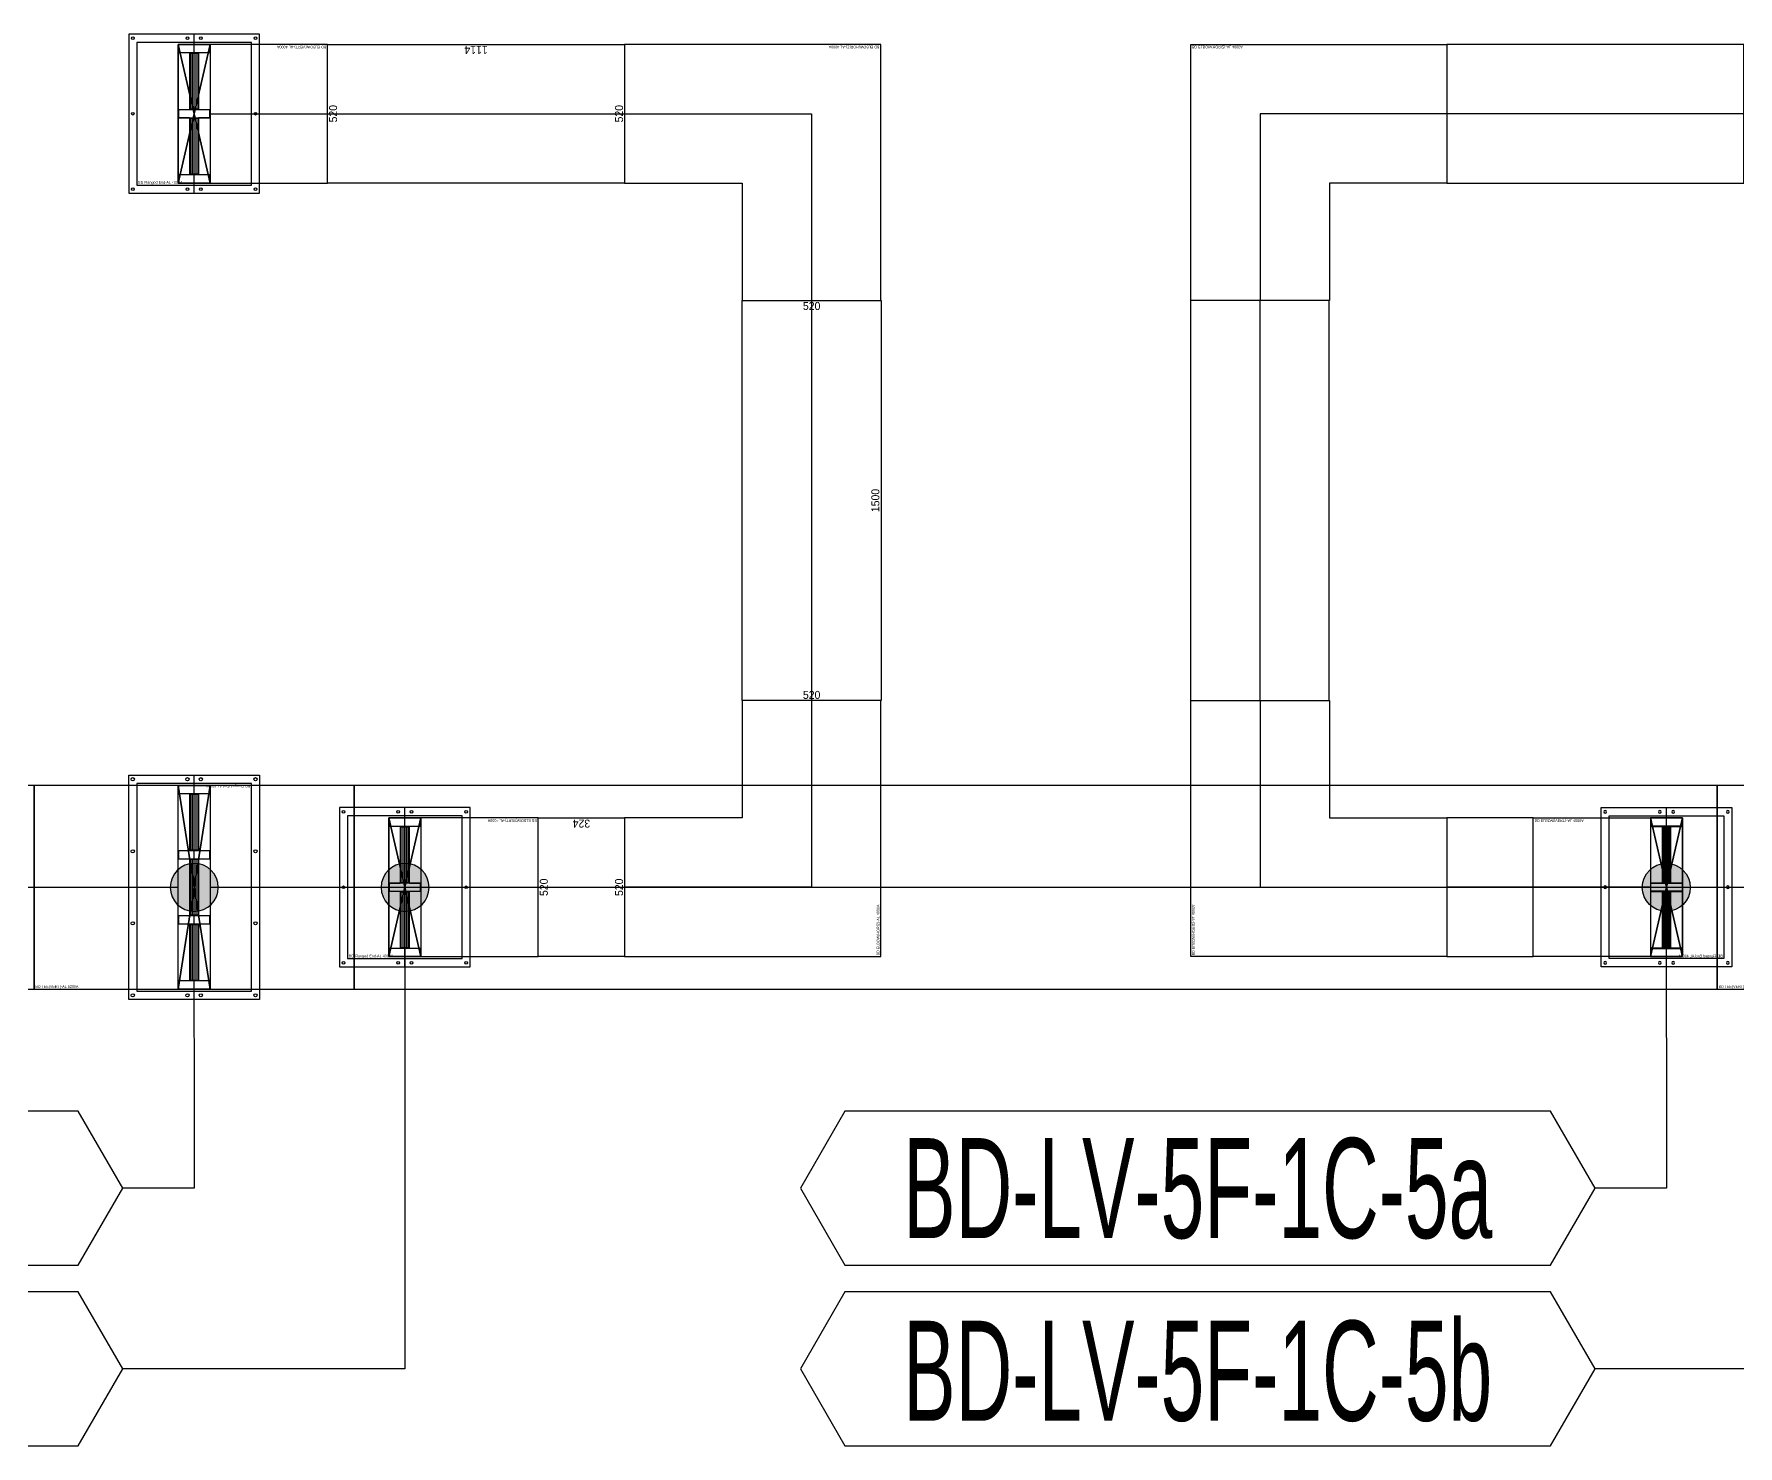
# Model space of a CAD drawing. Header units: millimetres. Extents: x 28486 to 374549, y -351975 to 868946.
# Drawn here: x 141199 to 147586, y 487361 to 492654 of the extents above; entities that cross this region are included whole.
import ezdxf
from ezdxf.enums import TextEntityAlignment as Align

# ---------------------------------------------------------------- set-up
doc = ezdxf.new("R2010")
doc.units = ezdxf.units.MM
doc.header["$LTSCALE"] = 150
doc.layers.get('Defpoints').update_dxf_attribs({"color": 150})
for name, color, linetype in [('-----27 Bus Duct_LV_380-220V', 200, 'Continuous'), ('-----27 Bus Duct_LV_380-220V_LOAD BANK', 7, 'Continuous'), ('-----29 주기', 1, 'Continuous'), ('-----30 Text', 2, 'Continuous'), ('-----99 Cable Schedule', 2, 'Continuous')]:
    doc.layers.add(name, color=color, linetype=linetype)
doc.styles.add('ELEC', font='')
doc.styles.get("Standard").update_dxf_attribs({"font": ''})
doc.styles.get('ELEC').set_extended_font_data('Dotum')
doc.styles.get('Standard').set_extended_font_data('Dotum')
doc.dimstyles.new('전기통신참고용-치수', dxfattribs={"dimscale": 15, "dimtxt": 2, "dimasz": 0, "dimexe": 0, "dimexo": 0, "dimgap": 0.4, "dimtad": 4, "dimdec": 0, "dimzin": 0, "dimdsep": 46, "dimtxsty": 'Standard', "dimblk": 'NONE', "dimcen": 0, "dimse1": 1, "dimse2": 1, "dimsd1": 1, "dimsd2": 1, "dimclrd": 8, "dimclre": 8, "dimclrt": 8, "dimadec": 0, "dimazin": 0, "dimtfac": 1, "dimtdec": 0, "dimtix": 1, "dimtmove": 2, "dimatfit": 0, "dimldrblk": 'NONE', "dimfxl": 2, "dimtolj": 1, "dimtzin": 0, "dimarcsym": 0})

# ---------------------------------------------------------------- blocks, each defined once
blk = doc.blocks.new('*D804')
at = {"layer": 'Defpoints', "color": 0, "transparency": 16777216}
for p in [(0, 8332.8), (764, 8332.8), (764, 8332.8)]:
    blk.add_point(p, dxfattribs=at)
at = {"color": 0, "transparency": 16777216, "insert": (382, 8311.8), "char_height": 30, "attachment_point": 5}
blk.add_mtext('\\A1;{\\C0;764}', dxfattribs=at)
blk = doc.blocks.new('_None')
blk = doc.blocks.new('*D805')
at = {"layer": 'Defpoints', "color": 0, "transparency": 16777216}
for p in [(764, 8332.8), (764, 8332.8), (764, 6142.8)]:
    blk.add_point(p, dxfattribs=at)
at = {"color": 0, "transparency": 16777216, "insert": (743, 7237.8), "char_height": 30, "attachment_point": 5, "rotation": 90}
blk.add_mtext('\\A1;{\\C0;2190}', dxfattribs=at)
blk = doc.blocks.new('*D806')
at = {"layer": 'Defpoints', "color": 0, "transparency": 16777216}
for p in [(0, 6142.8), (764, 6142.8), (764, 6142.8)]:
    blk.add_point(p, dxfattribs=at)
at = {"color": 0, "transparency": 16777216, "insert": (382, 6163.9), "char_height": 30, "attachment_point": 5}
blk.add_mtext('\\A1;{\\C0;764}', dxfattribs=at)
blk = doc.blocks.new('*U5')
at = {"color": 0}
blk.add_line((0, 420.5), (0, -420.5), dxfattribs=at)
at = {"color": 1}
for p, q in [((60, 382), (-60, -382)), ((-60, 382), (60, -382))]:
    blk.add_line(p, q, dxfattribs=at)
at = {"color": 0}
for points in [[(245, -420.5), (-245, -420.5), (-245, 420.5), (245, 420.5)], [(-215, -389.5), (215, -389.5), (215, 389.5), (-215, 389.5)]]:
    blk.add_lwpolyline(points, close=True, dxfattribs=at)
at = {"color": 1}
blk.add_lwpolyline([(60, -382), (-60, -382), (-60, 382), (60, 382)], close=True, dxfattribs=at)
for points in [[(-60, 136, -0.4142136), (-58, 138), (-17.2, 138, 0.4142136), (-16.2, 139), (-16.2, 349, 0.4142136), (-17.2, 350), (-58, 350, -0.4142136), (-60, 352), (-60, 382, -0.4142136), (-59, 381), (-59, 352, 0.4142136), (-58, 351), (58, 351, 0.4142136), (59, 352), (59, 381, -0.4142136), (60, 382), (60, 352, -0.4142136), (58, 350), (17.2, 350, 0.4142136), (16.2, 349), (16.2, 139, 0.4142136), (17.2, 138), (58, 138, -0.4142136), (60, 136), (60, 124, -0.4142136), (59, 125), (59, 136, 0.4142136), (58, 137), (-58, 137, 0.4142136), (-59, 136), (-59, 125, -0.4142136), (-60, 124), (-60, 124), (-60, 124), (-60, 124)], [(-15.2, 139), (-15.2, 349, -0.4142136), (-14.2, 350), (14.2, 350, -0.4142136), (15.2, 349), (15.2, 139, -0.4142136), (14.2, 138), (-14.2, 138, -0.4142136)], [(-14.2, 140), (-14.2, 348, -0.4142136), (-13.2, 349), (-8.85, 349, -0.4142136), (-7.85, 348), (-7.85, 140, -0.4142136), (-8.85, 139), (-13.2, 139, -0.4142136)], [(-6.85, 140), (-6.85, 348, -0.4142136), (-5.85, 349), (-1.5, 349, -0.4142136), (-0.5, 348), (-0.5, 140, -0.4142136), (-1.5, 139), (-5.85, 139, -0.4142136)], [(0.5, 140), (0.5, 348, -0.4142136), (1.5, 349), (5.85, 349, -0.4142136), (6.85, 348), (6.85, 140, -0.4142136), (5.85, 139), (1.5, 139, -0.4142136)], [(7.85, 140), (7.85, 348, -0.4142136), (8.85, 349), (13.2, 349, -0.4142136), (14.2, 348), (14.2, 140, -0.4142136), (13.2, 139), (8.85, 139, -0.4142136)], [(-60, -108, -0.4142136), (-58, -106), (-17.2, -106, 0.4142136), (-16.2, -105), (-16.2, 105, 0.4142136), (-17.2, 106), (-58, 106, -0.4142136), (-60, 108), (-60, 122, -0.4142136), (-59, 121), (-59, 108, 0.4142136), (-58, 107), (58, 107, 0.4142136), (59, 108), (59, 121, -0.4142136), (60, 122), (60, 108, -0.4142136), (58, 106), (17.2, 106, 0.4142136), (16.2, 105), (16.2, -105, 0.4142136), (17.2, -106), (58, -106, -0.4142136), (60, -108), (60, -121, -0.4142136), (59, -120), (59, -108, 0.4142136), (58, -107), (-58, -107, 0.4142136), (-59, -108), (-59, -120, -0.4142136), (-60, -121), (-60, -121), (-60, -121), (-60, -121)], [(-15.2, -105), (-15.2, 105, -0.4142136), (-14.2, 106), (14.2, 106, -0.4142136), (15.2, 105), (15.2, -105, -0.4142136), (14.2, -106), (-14.2, -106, -0.4142136)], [(-14.2, -104), (-14.2, 104, -0.4142136), (-13.2, 105), (-8.85, 105, -0.4142136), (-7.85, 104), (-7.85, -104, -0.4142136), (-8.85, -105), (-13.2, -105, -0.4142136)], [(-6.85, -104), (-6.85, 104, -0.4142136), (-5.85, 105), (-1.5, 105, -0.4142136), (-0.5, 104), (-0.5, -104, -0.4142136), (-1.5, -105), (-5.85, -105, -0.4142136)], [(0.5, -104), (0.5, 104, -0.4142136), (1.5, 105), (5.85, 105, -0.4142136), (6.85, 104), (6.85, -104, -0.4142136), (5.85, -105), (1.5, -105, -0.4142136)], [(7.85, -104), (7.85, 104, -0.4142136), (8.85, 105), (13.2, 105, -0.4142136), (14.2, 104), (14.2, -104, -0.4142136), (13.2, -105), (8.85, -105, -0.4142136)], [(-60, -352, -0.4142136), (-58, -350), (-17.2, -350, 0.4142136), (-16.2, -349), (-16.2, -139, 0.4142136), (-17.2, -138), (-58, -138, -0.4142136), (-60, -136), (-60, -123, -0.4142136), (-59, -124), (-59, -136, 0.4142136), (-58, -137), (58, -137, 0.4142136), (59, -136), (59, -124, -0.4142136), (60, -123), (60, -136, -0.4142136), (58, -138), (17.2, -138, 0.4142136), (16.2, -139), (16.2, -349, 0.4142136), (17.2, -350), (58, -350, -0.4142136), (60, -352), (60, -382, -0.4142136), (59, -381), (59, -352, 0.4142136), (58, -351), (-58, -351, 0.4142136), (-59, -352), (-59, -381, -0.4142136), (-60, -382), (-60, -382), (-60, -382), (-60, -382)], [(-15.2, -349), (-15.2, -139, -0.4142136), (-14.2, -138), (14.2, -138, -0.4142136), (15.2, -139), (15.2, -349, -0.4142136), (14.2, -350), (-14.2, -350, -0.4142136)], [(-14.2, -348), (-14.2, -140, -0.4142136), (-13.2, -139), (-8.85, -139, -0.4142136), (-7.85, -140), (-7.85, -348, -0.4142136), (-8.85, -349), (-13.2, -349, -0.4142136)], [(-6.85, -348), (-6.85, -140, -0.4142136), (-5.85, -139), (-1.5, -139, -0.4142136), (-0.5, -140), (-0.5, -348, -0.4142136), (-1.5, -349), (-5.85, -349, -0.4142136)], [(0.5, -348), (0.5, -140, -0.4142136), (1.5, -139), (5.85, -139, -0.4142136), (6.85, -140), (6.85, -348, -0.4142136), (5.85, -349), (1.5, -349, -0.4142136)], [(7.85, -348), (7.85, -140, -0.4142136), (8.85, -139), (13.2, -139, -0.4142136), (14.2, -140), (14.2, -348, -0.4142136), (13.2, -349), (8.85, -349, -0.4142136)]]:
    blk.add_lwpolyline(points, format="xyb", close=True, dxfattribs=at)
at = {"color": 0}
for centre in [(-230, 405), (-25, 405), (25, 405), (230, 405), (-230, 135), (230, 135), (-230, -135), (230, -135), (-230, -405), (-25, -405), (25, -405), (230, -405)]:
    blk.add_circle(centre, 6, dxfattribs=at)
at = {"color": 0, "style": 'ELEC'}
blk.add_text('BD Flanged End-AL 6300A', height=10, dxfattribs=at).set_placement((-210, -379.5), align=Align.MIDDLE_LEFT)
blk = doc.blocks.new('*U114')
at = {"color": 1}
for p, q in [((390, 382), (270, -382)), ((270, 382), (390, -382)), ((-270, 0), (270, 0)), ((390, 0), (930, 0))]:
    blk.add_line(p, q, dxfattribs=at)
at = {"color": 0}
for points in [[(-270, -382), (270, -382), (270, 382), (-270, 382)], [(390, -382), (930, -382), (930, 382), (390, 382)]]:
    blk.add_lwpolyline(points, close=True, dxfattribs=at)
for points in [[(390, 382), (270, 382)], [(270, -382), (390, -382)]]:
    blk.add_lwpolyline(points, dxfattribs=at)
at = {"color": 1}
for points in [[(270, 136, -0.4142136), (272, 138), (312.8, 138, 0.4142136), (313.8, 139), (313.8, 349, 0.4142136), (312.8, 350), (272, 350, -0.4142136), (270, 352), (270, 382, -0.4142136), (271, 381), (271, 352, 0.4142136), (272, 351), (388, 351, 0.4142136), (389, 352), (389, 381, -0.4142136), (390, 382), (390, 352, -0.4142136), (388, 350), (347.2, 350, 0.4142136), (346.2, 349), (346.2, 139, 0.4142136), (347.2, 138), (388, 138, -0.4142136), (390, 136), (390, 124, -0.4142136), (389, 125), (389, 136, 0.4142136), (388, 137), (272, 137, 0.4142136), (271, 136), (271, 125, -0.4142136), (270, 124), (270, 124), (270, 124), (270, 124)], [(314.8, 139), (314.8, 349, -0.4142136), (315.8, 350), (344.2, 350, -0.4142136), (345.2, 349), (345.2, 139, -0.4142136), (344.2, 138), (315.8, 138, -0.4142136)], [(315.8, 140), (315.8, 348, -0.4142136), (316.8, 349), (321.15, 349, -0.4142136), (322.15, 348), (322.15, 140, -0.4142136), (321.15, 139), (316.8, 139, -0.4142136)], [(323.15, 140), (323.15, 348, -0.4142136), (324.15, 349), (328.5, 349, -0.4142136), (329.5, 348), (329.5, 140, -0.4142136), (328.5, 139), (324.15, 139, -0.4142136)], [(330.5, 140), (330.5, 348, -0.4142136), (331.5, 349), (335.85, 349, -0.4142136), (336.85, 348), (336.85, 140, -0.4142136), (335.85, 139), (331.5, 139, -0.4142136)], [(337.85, 140), (337.85, 348, -0.4142136), (338.85, 349), (343.2, 349, -0.4142136), (344.2, 348), (344.2, 140, -0.4142136), (343.2, 139), (338.85, 139, -0.4142136)], [(270, -108, -0.4142136), (272, -106), (312.8, -106, 0.4142136), (313.8, -105), (313.8, 105, 0.4142136), (312.8, 106), (272, 106, -0.4142136), (270, 108), (270, 122, -0.4142136), (271, 121), (271, 108, 0.4142136), (272, 107), (388, 107, 0.4142136), (389, 108), (389, 121, -0.4142136), (390, 122), (390, 108, -0.4142136), (388, 106), (347.2, 106, 0.4142136), (346.2, 105), (346.2, -105, 0.4142136), (347.2, -106), (388, -106, -0.4142136), (390, -108), (390, -121, -0.4142136), (389, -120), (389, -108, 0.4142136), (388, -107), (272, -107, 0.4142136), (271, -108), (271, -120, -0.4142136), (270, -121), (270, -121), (270, -121), (270, -121)], [(314.8, -105), (314.8, 105, -0.4142136), (315.8, 106), (344.2, 106, -0.4142136), (345.2, 105), (345.2, -105, -0.4142136), (344.2, -106), (315.8, -106, -0.4142136)], [(315.8, -104), (315.8, 104, -0.4142136), (316.8, 105), (321.15, 105, -0.4142136), (322.15, 104), (322.15, -104, -0.4142136), (321.15, -105), (316.8, -105, -0.4142136)], [(323.15, -104), (323.15, 104, -0.4142136), (324.15, 105), (328.5, 105, -0.4142136), (329.5, 104), (329.5, -104, -0.4142136), (328.5, -105), (324.15, -105, -0.4142136)], [(330.5, -104), (330.5, 104, -0.4142136), (331.5, 105), (335.85, 105, -0.4142136), (336.85, 104), (336.85, -104, -0.4142136), (335.85, -105), (331.5, -105, -0.4142136)], [(337.85, -104), (337.85, 104, -0.4142136), (338.85, 105), (343.2, 105, -0.4142136), (344.2, 104), (344.2, -104, -0.4142136), (343.2, -105), (338.85, -105, -0.4142136)], [(270, -352, -0.4142136), (272, -350), (312.8, -350, 0.4142136), (313.8, -349), (313.8, -139, 0.4142136), (312.8, -138), (272, -138, -0.4142136), (270, -136), (270, -123, -0.4142136), (271, -124), (271, -136, 0.4142136), (272, -137), (388, -137, 0.4142136), (389, -136), (389, -124, -0.4142136), (390, -123), (390, -136, -0.4142136), (388, -138), (347.2, -138, 0.4142136), (346.2, -139), (346.2, -349, 0.4142136), (347.2, -350), (388, -350, -0.4142136), (390, -352), (390, -382, -0.4142136), (389, -381), (389, -352, 0.4142136), (388, -351), (272, -351, 0.4142136), (271, -352), (271, -381, -0.4142136), (270, -382), (270, -382), (270, -382), (270, -382)], [(314.8, -349), (314.8, -139, -0.4142136), (315.8, -138), (344.2, -138, -0.4142136), (345.2, -139), (345.2, -349, -0.4142136), (344.2, -350), (315.8, -350, -0.4142136)], [(315.8, -348), (315.8, -140, -0.4142136), (316.8, -139), (321.15, -139, -0.4142136), (322.15, -140), (322.15, -348, -0.4142136), (321.15, -349), (316.8, -349, -0.4142136)], [(323.15, -348), (323.15, -140, -0.4142136), (324.15, -139), (328.5, -139, -0.4142136), (329.5, -140), (329.5, -348, -0.4142136), (328.5, -349), (324.15, -349, -0.4142136)], [(330.5, -348), (330.5, -140, -0.4142136), (331.5, -139), (335.85, -139, -0.4142136), (336.85, -140), (336.85, -348, -0.4142136), (335.85, -349), (331.5, -349, -0.4142136)], [(337.85, -348), (337.85, -140, -0.4142136), (338.85, -139), (343.2, -139, -0.4142136), (344.2, -140), (344.2, -348, -0.4142136), (343.2, -349), (338.85, -349, -0.4142136)]]:
    blk.add_lwpolyline(points, format="xyb", close=True, dxfattribs=at)
at = {"color": 0, "style": 'ELEC'}
blk.add_text('BD TEE(VERT)-AL 6300A', height=10, dxfattribs=at).set_placement((-265, -372), align=Align.MIDDLE_LEFT)
blk = doc.blocks.new('*D808')
at = {"layer": 'Defpoints', "color": 0, "transparency": 16777216}
for p in [(0, 9658.8), (764, 9658.8), (764, 9658.8)]:
    blk.add_point(p, dxfattribs=at)
at = {"color": 0, "transparency": 16777216, "insert": (382, 9637.8), "char_height": 30, "attachment_point": 5}
blk.add_mtext('\\A1;{\\C0;764}', dxfattribs=at)
blk = doc.blocks.new('*D809')
at = {"layer": 'Defpoints', "color": 0, "transparency": 16777216}
for p in [(764, 9658.8), (764, 9658.8), (764, 4548.8)]:
    blk.add_point(p, dxfattribs=at)
at = {"color": 0, "transparency": 16777216, "insert": (743, 7103.8), "char_height": 30, "attachment_point": 5, "rotation": 90}
blk.add_mtext('\\A1;{\\C0;5110}', dxfattribs=at)
blk = doc.blocks.new('*D810')
at = {"layer": 'Defpoints', "color": 0, "transparency": 16777216}
for p in [(0, 4548.8), (764, 4548.8), (764, 4548.8)]:
    blk.add_point(p, dxfattribs=at)
at = {"color": 0, "transparency": 16777216, "insert": (382, 4569.9), "char_height": 30, "attachment_point": 5}
blk.add_mtext('\\A1;{\\C0;764}', dxfattribs=at)
blk = doc.blocks.new('A$C9a0ab699')
h = blk.add_hatch(color=0)
edge = h.paths.add_edge_path()
edge.add_arc((0, 0), 64, 720, 1080, ccw=False)
at = {"color": 0}
blk.add_circle((0, 0), 64, dxfattribs=at)
blk = doc.blocks.new('*U23')
at = {"color": 1}
for p, q in [((60, 260), (-60, -260)), ((-60, 260), (60, -260))]:
    blk.add_line(p, q, dxfattribs=at)
at = {"color": 0}
blk.add_line((0, -298.5), (0, 298.5), dxfattribs=at)
for points in [[(-245, -298.5), (245, -298.5), (245, 298.5), (-245, 298.5)], [(-215, -267.5), (215, -267.5), (215, 267.5), (-215, 267.5)]]:
    blk.add_lwpolyline(points, close=True, dxfattribs=at)
at = {"color": 1}
blk.add_lwpolyline([(60, -260), (-60, -260), (-60, 260), (60, 260)], close=True, dxfattribs=at)
for points in [[(-60, 14, -0.4142136), (-58, 16), (-17.2, 16, 0.4142136), (-16.2, 17), (-16.2, 227, 0.4142136), (-17.2, 228), (-58, 228, -0.4142136), (-60, 230), (-60, 260, -0.4142136), (-59, 259), (-59, 230, 0.4142136), (-58, 229), (58, 229, 0.4142136), (59, 230), (59, 259, -0.4142136), (60, 260), (60, 230, -0.4142136), (58, 228), (17.2, 228, 0.4142136), (16.2, 227), (16.2, 17, 0.4142136), (17.2, 16), (58, 16, -0.4142136), (60, 14), (60, 2, -0.4142136), (59, 3), (59, 14, 0.4142136), (58, 15), (-58, 15, 0.4142136), (-59, 14), (-59, 3, -0.4142136), (-60, 2), (-60, 2), (-60, 2), (-60, 2)], [(-15.2, 17), (-15.2, 227, -0.4142136), (-14.2, 228), (14.2, 228, -0.4142136), (15.2, 227), (15.2, 17, -0.4142136), (14.2, 16), (-14.2, 16, -0.4142136)], [(-14.2, 18), (-14.2, 226, -0.4142136), (-13.2, 227), (-8.85, 227, -0.4142136), (-7.85, 226), (-7.85, 18, -0.4142136), (-8.85, 17), (-13.2, 17, -0.4142136)], [(-6.85, 18), (-6.85, 226, -0.4142136), (-5.85, 227), (-1.5, 227, -0.4142136), (-0.5, 226), (-0.5, 18, -0.4142136), (-1.5, 17), (-5.85, 17, -0.4142136)], [(0.5, 18), (0.5, 226, -0.4142136), (1.5, 227), (5.85, 227, -0.4142136), (6.85, 226), (6.85, 18, -0.4142136), (5.85, 17), (1.5, 17, -0.4142136)], [(7.85, 18), (7.85, 226, -0.4142136), (8.85, 227), (13.2, 227, -0.4142136), (14.2, 226), (14.2, 18, -0.4142136), (13.2, 17), (8.85, 17, -0.4142136)], [(-60, -230, -0.4142136), (-58, -228), (-17.2, -228, 0.4142136), (-16.2, -227), (-16.2, -17, 0.4142136), (-17.2, -16), (-58, -16, -0.4142136), (-60, -14), (-60, 0, -0.4142136), (-59, -1), (-59, -14, 0.4142136), (-58, -15), (58, -15, 0.4142136), (59, -14), (59, -1, -0.4142136), (60, 0), (60, -14, -0.4142136), (58, -16), (17.2, -16, 0.4142136), (16.2, -17), (16.2, -227, 0.4142136), (17.2, -228), (58, -228, -0.4142136), (60, -230), (60, -260, -0.4142136), (59, -259), (59, -230, 0.4142136), (58, -229), (-58, -229, 0.4142136), (-59, -230), (-59, -259, -0.4142136), (-60, -260), (-60, -260), (-60, -260), (-60, -260)], [(-15.2, -227), (-15.2, -17, -0.4142136), (-14.2, -16), (14.2, -16, -0.4142136), (15.2, -17), (15.2, -227, -0.4142136), (14.2, -228), (-14.2, -228, -0.4142136)], [(-14.2, -226), (-14.2, -18, -0.4142136), (-13.2, -17), (-8.85, -17, -0.4142136), (-7.85, -18), (-7.85, -226, -0.4142136), (-8.85, -227), (-13.2, -227, -0.4142136)], [(-6.85, -226), (-6.85, -18, -0.4142136), (-5.85, -17), (-1.5, -17, -0.4142136), (-0.5, -18), (-0.5, -226, -0.4142136), (-1.5, -227), (-5.85, -227, -0.4142136)], [(0.5, -226), (0.5, -18, -0.4142136), (1.5, -17), (5.85, -17, -0.4142136), (6.85, -18), (6.85, -226, -0.4142136), (5.85, -227), (1.5, -227, -0.4142136)], [(7.85, -226), (7.85, -18, -0.4142136), (8.85, -17), (13.2, -17, -0.4142136), (14.2, -18), (14.2, -226, -0.4142136), (13.2, -227), (8.85, -227, -0.4142136)]]:
    blk.add_lwpolyline(points, format="xyb", close=True, dxfattribs=at)
at = {"color": 0}
for centre in [(-230, 283), (-25, 283), (25, 283), (230, 283), (-230, 0), (230, 0), (-230, -283), (-25, -283), (25, -283), (230, -283)]:
    blk.add_circle(centre, 5, dxfattribs=at)
at = {"color": 0, "style": 'ELEC'}
blk.add_text('BD Flanged End-AL 4000A', height=10, dxfattribs=at).set_placement((-210, -257.5), align=Align.MIDDLE_LEFT)
blk = doc.blocks.new('*U22')
at = {"color": 1}
for p, q in [((340, 260), (220, -260)), ((220, 260), (340, -260))]:
    blk.add_line(p, q, dxfattribs=at)
at = {"color": 0}
blk.add_lwpolyline([(-220, -260), (220, -260), (220, 260), (-220, 260)], close=True, dxfattribs=at)
blk.add_lwpolyline([(220, -260), (340, -260), (340, 260), (220, 260)], dxfattribs=at)
at = {"color": 1}
for points in [[(220, 14, -0.4142136), (222, 16), (262.8, 16, 0.4142136), (263.8, 17), (263.8, 227, 0.4142136), (262.8, 228), (222, 228, -0.4142136), (220, 230), (220, 260, -0.4142136), (221, 259), (221, 230, 0.4142136), (222, 229), (338, 229, 0.4142136), (339, 230), (339, 259, -0.4142136), (340, 260), (340, 230, -0.4142136), (338, 228), (297.2, 228, 0.4142136), (296.2, 227), (296.2, 17, 0.4142136), (297.2, 16), (338, 16, -0.4142136), (340, 14), (340, 2, -0.4142136), (339, 3), (339, 14, 0.4142136), (338, 15), (222, 15, 0.4142136), (221, 14), (221, 3, -0.4142136), (220, 2), (220, 2), (220, 2), (220, 2)], [(264.8, 17), (264.8, 227, -0.4142136), (265.8, 228), (294.2, 228, -0.4142136), (295.2, 227), (295.2, 17, -0.4142136), (294.2, 16), (265.8, 16, -0.4142136)], [(265.8, 18), (265.8, 226, -0.4142136), (266.8, 227), (271.15, 227, -0.4142136), (272.15, 226), (272.15, 18, -0.4142136), (271.15, 17), (266.8, 17, -0.4142136)], [(273.15, 18), (273.15, 226, -0.4142136), (274.15, 227), (278.5, 227, -0.4142136), (279.5, 226), (279.5, 18, -0.4142136), (278.5, 17), (274.15, 17, -0.4142136)], [(280.5, 18), (280.5, 226, -0.4142136), (281.5, 227), (285.85, 227, -0.4142136), (286.85, 226), (286.85, 18, -0.4142136), (285.85, 17), (281.5, 17, -0.4142136)], [(287.85, 18), (287.85, 226, -0.4142136), (288.85, 227), (293.2, 227, -0.4142136), (294.2, 226), (294.2, 18, -0.4142136), (293.2, 17), (288.85, 17, -0.4142136)], [(220, -230, -0.4142136), (222, -228), (262.8, -228, 0.4142136), (263.8, -227), (263.8, -17, 0.4142136), (262.8, -16), (222, -16, -0.4142136), (220, -14), (220, 0, -0.4142136), (221, -1), (221, -14, 0.4142136), (222, -15), (338, -15, 0.4142136), (339, -14), (339, -1, -0.4142136), (340, 0), (340, -14, -0.4142136), (338, -16), (297.2, -16, 0.4142136), (296.2, -17), (296.2, -227, 0.4142136), (297.2, -228), (338, -228, -0.4142136), (340, -230), (340, -260, -0.4142136), (339, -259), (339, -230, 0.4142136), (338, -229), (222, -229, 0.4142136), (221, -230), (221, -259, -0.4142136), (220, -260), (220, -260), (220, -260), (220, -260)], [(264.8, -227), (264.8, -17, -0.4142136), (265.8, -16), (294.2, -16, -0.4142136), (295.2, -17), (295.2, -227, -0.4142136), (294.2, -228), (265.8, -228, -0.4142136)], [(265.8, -226), (265.8, -18, -0.4142136), (266.8, -17), (271.15, -17, -0.4142136), (272.15, -18), (272.15, -226, -0.4142136), (271.15, -227), (266.8, -227, -0.4142136)], [(273.15, -226), (273.15, -18, -0.4142136), (274.15, -17), (278.5, -17, -0.4142136), (279.5, -18), (279.5, -226, -0.4142136), (278.5, -227), (274.15, -227, -0.4142136)], [(280.5, -226), (280.5, -18, -0.4142136), (281.5, -17), (285.85, -17, -0.4142136), (286.85, -18), (286.85, -226, -0.4142136), (285.85, -227), (281.5, -227, -0.4142136)], [(287.85, -226), (287.85, -18, -0.4142136), (288.85, -17), (293.2, -17, -0.4142136), (294.2, -18), (294.2, -226, -0.4142136), (293.2, -227), (288.85, -227, -0.4142136)]]:
    blk.add_lwpolyline(points, format="xyb", close=True, dxfattribs=at)
blk.add_lwpolyline([(220, 0), (-220, 0)], dxfattribs=at)
at = {"color": 0, "style": 'ELEC'}
blk.add_text('BD ELBOW(VERT)-AL 4000A', height=10, dxfattribs=at).set_placement((-215, -250), align=Align.MIDDLE_LEFT)
blk = doc.blocks.new('*D868')
at = {"layer": 'Defpoints', "color": 0, "transparency": 16777216}
for p in [(0, 4800), (520, 4800), (520, 4800)]:
    blk.add_point(p, dxfattribs=at)
at = {"color": 0, "transparency": 16777216, "insert": (260, 4779), "char_height": 30, "attachment_point": 5}
blk.add_mtext('\\A1;{\\C0;520}', dxfattribs=at)
blk = doc.blocks.new('*D869')
at = {"layer": 'Defpoints', "color": 0, "transparency": 16777216}
for p in [(520, 4800), (520, 4800), (520, 4476)]:
    blk.add_point(p, dxfattribs=at)
at = {"color": 0, "transparency": 16777216, "insert": (499, 4638), "char_height": 30, "attachment_point": 5, "rotation": 90}
blk.add_mtext('\\A1;{\\C0;324}', dxfattribs=at)
blk = doc.blocks.new('*D870')
at = {"layer": 'Defpoints', "color": 0, "transparency": 16777216}
for p in [(0, 4476), (520, 4476), (520, 4476)]:
    blk.add_point(p, dxfattribs=at)
at = {"color": 0, "transparency": 16777216, "insert": (260, 4497), "char_height": 30, "attachment_point": 5}
blk.add_mtext('\\A1;{\\C0;520}', dxfattribs=at)
blk = doc.blocks.new('*D864')
at = {"layer": 'Defpoints', "color": 0, "transparency": 16777216}
for p in [(0, 4800), (520, 4800), (520, 4800)]:
    blk.add_point(p, dxfattribs=at)
at = {"color": 0, "transparency": 16777216, "insert": (260, 4779), "char_height": 30, "attachment_point": 5}
blk.add_mtext('\\A1;{\\C0;520}', dxfattribs=at)
blk = doc.blocks.new('*D865')
at = {"layer": 'Defpoints', "color": 0, "transparency": 16777216}
for p in [(520, 4800), (520, 4800), (520, 3686)]:
    blk.add_point(p, dxfattribs=at)
at = {"color": 0, "transparency": 16777216, "insert": (499, 4243), "char_height": 30, "attachment_point": 5, "rotation": 90}
blk.add_mtext('\\A1;{\\C0;1114}', dxfattribs=at)
blk = doc.blocks.new('*D866')
at = {"layer": 'Defpoints', "color": 0, "transparency": 16777216}
for p in [(0, 3686), (520, 3686), (520, 3686)]:
    blk.add_point(p, dxfattribs=at)
at = {"color": 0, "transparency": 16777216, "insert": (260, 3707), "char_height": 30, "attachment_point": 5}
blk.add_mtext('\\A1;{\\C0;520}', dxfattribs=at)
blk = doc.blocks.new('*U24')
at = {"color": 0}
blk.add_lwpolyline([(-260, -260), (700, -260), (700, 260), (260, 260), (260, 700), (-260, 700)], close=True, dxfattribs=at)
at = {"color": 1}
blk.add_lwpolyline([(700, 0), (0, 0), (0, 700)], dxfattribs=at)
at = {"color": 0, "style": 'ELEC'}
blk.add_text('BD ELBOW(HORIZ)-AL 4000A', height=10, dxfattribs=at).set_placement((-255, -250), align=Align.MIDDLE_LEFT)
blk = doc.blocks.new('*D872')
at = {"layer": 'Defpoints', "color": 0, "transparency": 16777216}
for p in [(0, 4150), (520, 4150), (520, 4150)]:
    blk.add_point(p, dxfattribs=at)
at = {"color": 0, "transparency": 16777216, "insert": (260, 4129), "char_height": 30, "attachment_point": 5}
blk.add_mtext('\\A1;{\\C0;520}', dxfattribs=at)
blk = doc.blocks.new('*D873')
at = {"layer": 'Defpoints', "color": 0, "transparency": 16777216}
for p in [(520, 4150), (520, 4150), (520, 2650)]:
    blk.add_point(p, dxfattribs=at)
at = {"color": 0, "transparency": 16777216, "insert": (499, 3400), "char_height": 30, "attachment_point": 5, "rotation": 90}
blk.add_mtext('\\A1;{\\C0;1500}', dxfattribs=at)
blk = doc.blocks.new('*D874')
at = {"layer": 'Defpoints', "color": 0, "transparency": 16777216}
for p in [(0, 2650), (520, 2650), (520, 2650)]:
    blk.add_point(p, dxfattribs=at)
at = {"color": 0, "transparency": 16777216, "insert": (260, 2671), "char_height": 30, "attachment_point": 5}
blk.add_mtext('\\A1;{\\C0;520}', dxfattribs=at)
blk = doc.blocks.new('*U803')
at = {"color": 1}
blk.add_line((382, 8332.8), (382, 6142.8), dxfattribs=at)
at = {"color": 0}
blk.add_lwpolyline([(764, 6142.8), (0, 6142.8), (0, 8332.8), (764, 8332.8)], close=True, dxfattribs=at)
for base, p1, p2, override, picture, middle in [((764, 8332.8), (0, 8332.8), (764, 8332.8), {"dimtxsty": 'Standard', "dimclrd": 0, "dimclre": 0, "dimclrt": 0}, '*D804', (382, 8311.8)), ((764, 6142.8), (0, 6142.8), (764, 6142.8), {"dimtad": 1, "dimtxsty": 'Standard', "dimclrd": 0, "dimclre": 0, "dimclrt": 0}, '*D806', (382, 6163.9))]:
    dim = blk.add_linear_dim(base=base, p1=p1, p2=p2, text='{\\C0;<>}', dimstyle='전기통신참고용-치수', override=override, dxfattribs=at)
    dim.commit()
    dim.dimension.update_dxf_attribs({"geometry": picture, "text_midpoint": middle})
dim = blk.add_linear_dim(base=(764, 8332.8), p1=(764, 6142.8), p2=(764, 8332.8), angle=90, text='{\\C0;<>}', dimstyle='전기통신참고용-치수', override={"dimtad": 1, "dimtxsty": 'Standard', "dimclrd": 0, "dimclre": 0, "dimclrt": 0}, dxfattribs=at)
dim.commit()
dim.dimension.update_dxf_attribs({"geometry": '*D805', "text_midpoint": (743, 7237.8)})
blk = doc.blocks.new('*U807')
at = {"color": 1}
blk.add_line((382, 9658.8), (382, 4548.8), dxfattribs=at)
at = {"color": 0}
blk.add_lwpolyline([(764, 4548.8), (0, 4548.8), (0, 9658.8), (764, 9658.8)], close=True, dxfattribs=at)
for base, p1, p2, override, picture, middle in [((764, 9658.8), (0, 9658.8), (764, 9658.8), {"dimtxsty": 'Standard', "dimclrd": 0, "dimclre": 0, "dimclrt": 0}, '*D808', (382, 9637.8)), ((764, 4548.8), (0, 4548.8), (764, 4548.8), {"dimtad": 1, "dimtxsty": 'Standard', "dimclrd": 0, "dimclre": 0, "dimclrt": 0}, '*D810', (382, 4569.9))]:
    dim = blk.add_linear_dim(base=base, p1=p1, p2=p2, text='{\\C0;<>}', dimstyle='전기통신참고용-치수', override=override, dxfattribs=at)
    dim.commit()
    dim.dimension.update_dxf_attribs({"geometry": picture, "text_midpoint": middle})
dim = blk.add_linear_dim(base=(764, 9658.8), p1=(764, 4548.8), p2=(764, 9658.8), angle=90, text='{\\C0;<>}', dimstyle='전기통신참고용-치수', override={"dimtad": 1, "dimtxsty": 'Standard', "dimclrd": 0, "dimclre": 0, "dimclrt": 0}, dxfattribs=at)
dim.commit()
dim.dimension.update_dxf_attribs({"geometry": '*D809', "text_midpoint": (743, 7103.8)})
blk = doc.blocks.new('*U867')
at = {"color": 1}
blk.add_line((260, 4800), (260, 4476), dxfattribs=at)
at = {"color": 0}
blk.add_lwpolyline([(520, 4476), (0, 4476), (0, 4800), (520, 4800)], close=True, dxfattribs=at)
for base, p1, p2, override, picture, middle in [((520, 4800), (0, 4800), (520, 4800), {"dimtxsty": 'Standard', "dimclrd": 0, "dimclre": 0, "dimclrt": 0}, '*D868', (260, 4779)), ((520, 4476), (0, 4476), (520, 4476), {"dimtad": 1, "dimtxsty": 'Standard', "dimclrd": 0, "dimclre": 0, "dimclrt": 0}, '*D870', (260, 4497))]:
    dim = blk.add_linear_dim(base=base, p1=p1, p2=p2, text='{\\C0;<>}', dimstyle='전기통신참고용-치수', override=override, dxfattribs=at)
    dim.commit()
    dim.dimension.update_dxf_attribs({"geometry": picture, "text_midpoint": middle})
dim = blk.add_linear_dim(base=(520, 4800), p1=(520, 4476), p2=(520, 4800), angle=90, text='{\\C0;<>}', dimstyle='전기통신참고용-치수', override={"dimtad": 1, "dimtxsty": 'Standard', "dimclrd": 0, "dimclre": 0, "dimclrt": 0}, dxfattribs=at)
dim.commit()
dim.dimension.update_dxf_attribs({"geometry": '*D869', "text_midpoint": (499, 4638)})
blk = doc.blocks.new('*U863')
at = {"color": 1}
blk.add_line((260, 4800), (260, 3686), dxfattribs=at)
at = {"color": 0}
blk.add_lwpolyline([(520, 3686), (0, 3686), (0, 4800), (520, 4800)], close=True, dxfattribs=at)
for base, p1, p2, override, picture, middle in [((520, 4800), (0, 4800), (520, 4800), {"dimtxsty": 'Standard', "dimclrd": 0, "dimclre": 0, "dimclrt": 0}, '*D864', (260, 4779)), ((520, 3686), (0, 3686), (520, 3686), {"dimtad": 1, "dimtxsty": 'Standard', "dimclrd": 0, "dimclre": 0, "dimclrt": 0}, '*D866', (260, 3707))]:
    dim = blk.add_linear_dim(base=base, p1=p1, p2=p2, text='{\\C0;<>}', dimstyle='전기통신참고용-치수', override=override, dxfattribs=at)
    dim.commit()
    dim.dimension.update_dxf_attribs({"geometry": picture, "text_midpoint": middle})
dim = blk.add_linear_dim(base=(520, 4800), p1=(520, 3686), p2=(520, 4800), angle=90, text='{\\C0;<>}', dimstyle='전기통신참고용-치수', override={"dimtad": 1, "dimtxsty": 'Standard', "dimclrd": 0, "dimclre": 0, "dimclrt": 0}, dxfattribs=at)
dim.commit()
dim.dimension.update_dxf_attribs({"geometry": '*D865', "text_midpoint": (499, 4243)})
blk = doc.blocks.new('*U871')
at = {"color": 1}
blk.add_line((260, 4150), (260, 2650), dxfattribs=at)
at = {"color": 0}
blk.add_lwpolyline([(520, 2650), (0, 2650), (0, 4150), (520, 4150)], close=True, dxfattribs=at)
for base, p1, p2, override, picture, middle in [((520, 4150), (0, 4150), (520, 4150), {"dimtxsty": 'Standard', "dimclrd": 0, "dimclre": 0, "dimclrt": 0}, '*D872', (260, 4129)), ((520, 2650), (0, 2650), (520, 2650), {"dimtad": 1, "dimtxsty": 'Standard', "dimclrd": 0, "dimclre": 0, "dimclrt": 0}, '*D874', (260, 2671))]:
    dim = blk.add_linear_dim(base=base, p1=p1, p2=p2, text='{\\C0;<>}', dimstyle='전기통신참고용-치수', override=override, dxfattribs=at)
    dim.commit()
    dim.dimension.update_dxf_attribs({"geometry": picture, "text_midpoint": middle})
dim = blk.add_linear_dim(base=(520, 4150), p1=(520, 2650), p2=(520, 4150), angle=90, text='{\\C0;<>}', dimstyle='전기통신참고용-치수', override={"dimtad": 1, "dimtxsty": 'Standard', "dimclrd": 0, "dimclre": 0, "dimclrt": 0}, dxfattribs=at)
dim.commit()
dim.dimension.update_dxf_attribs({"geometry": '*D873', "text_midpoint": (499, 3400)})

msp = doc.modelspace()

# ---------------------------------------------------------------- linework, layer by layer
at = {"layer": '-----29 주기'}
for points in [[(138718.5, 488616.2), (138551.8, 488327.4), (138718.5, 488038.7), (141364.3, 488038.7), (141531, 488327.4), (141364.3, 488616.2)], [(144238, 487938.7), (144071.3, 487649.9), (144238, 487361.2), (146883.8, 487361.2), (147050.5, 487649.9), (146883.8, 487938.7)]]:
    msp.add_lwpolyline(points, close=True, dxfattribs=at)
at = {"layer": '-----29 주기', "elevation": 0}
for points in [[(144238, 488616.2), (144071.3, 488327.4), (144238, 488038.7), (146883.8, 488038.7), (147050.5, 488327.4), (146883.8, 488616.2)], [(138718.5, 487938.2), (138551.8, 487649.5), (138718.5, 487360.7), (141364.3, 487360.7), (141531, 487649.5), (141364.3, 487938.2)]]:
    msp.add_lwpolyline(points, close=True, dxfattribs=at)
at = {"layer": '-----99 Cable Schedule', "color": 1}
for points in [[(141798.1, 489454.6), (141798.6, 488327), (141531, 488327)], [(148108.1, 489455), (148108.6, 487649.9), (147050.5, 487649.9)]]:
    msp.add_lwpolyline(points, dxfattribs=at)
at = {"layer": '-----99 Cable Schedule', "color": 1, "elevation": 0}
for points in [[(142588.6, 489454.6), (142589.1, 487649.5), (141531, 487649.5)], [(147317.6, 489455), (147318.1, 488327.4), (147050.5, 488327.4)]]:
    msp.add_lwpolyline(points, dxfattribs=at)

# ---------------------------------------------------------------- block references
at = {"layer": '-----27 Bus Duct_LV_380-220V'}
for name, p in [('*U23', (141798.6, 492355)), ('*U871', (143853.6, 487505)), ('*U23', (142588.6, 489455))]:
    msp.add_blockref(name, p, dxfattribs=at)
for name, p, rotation in [('*U22', (142078.6, 492355), 180), ('*U863', (147098.6, 492095), 89.99999999999997), ('*U24', (144112.6, 492355), 180), ('*U24', (144112.6, 489455), 89.99999999999999), ('*U22', (142868.6, 489455), 180), ('*U867', (147888.6, 489195), 89.99999999999997)]:
    msp.add_blockref(name, p, dxfattribs=dict(at, rotation=rotation))
at = {"layer": '-----27 Bus Duct_LV_380-220V', "xscale": -1}
for name, p, rotation in [('*U24', (145794.6, 492355), 180), ('*U863', (142808.6, 492095), 270.0000000000001), ('*U24', (145794.6, 489455), 270), ('*U867', (142018.6, 489195), 270.0000000000001), ('*U22', (147038.6, 489455), 180)]:
    msp.add_blockref(name, p, dxfattribs=dict(at, rotation=rotation))
for name, p in [('*U871', (146053.6, 487505)), ('*U23', (147318.6, 489455))]:
    msp.add_blockref(name, p, dxfattribs=at)
at = {"layer": '-----27 Bus Duct_LV_380-220V_LOAD BANK', "rotation": 180}
msp.add_blockref('*U5', (141798.6, 489455), dxfattribs=at)
at = {"layer": '-----27 Bus Duct_LV_380-220V_LOAD BANK', "xscale": -1, "rotation": 90}
for name, p in [('*U803', (147341.4, 489837)), ('*U807', (152057.4, 489837))]:
    msp.add_blockref(name, p, dxfattribs=at)
at = {"layer": '-----27 Bus Duct_LV_380-220V_LOAD BANK'}
for p in [(141468.6, 489455), (147778.6, 489455)]:
    msp.add_blockref('*U114', p, dxfattribs=at)
at = {"layer": '-----99 Cable Schedule', "color": 1, "yscale": 1.40625, "zscale": 1.40625}
for p, xscale, rotation in [((141799.1, 489454.6), -1.40625, 90), ((142589.6, 489454.6), -1.40625, 90), ((147317.6, 489454.6), 1.40625, 270)]:
    msp.add_blockref('A$C9a0ab699', p, dxfattribs=dict(at, xscale=xscale, rotation=rotation))

# ---------------------------------------------------------------- texts
at = {"layer": '-----30 Text', "linetype": 'Continuous', "style": 'ELEC', "width": 0.6}
for s, p in [('BD-LV-5F-1C-5a', (145560.9, 488327.4)), ('BD-LV-5F-1C-5b', (145560.9, 487649.9))]:
    msp.add_text(s, height=375, dxfattribs=at).set_placement(p, align=Align.MIDDLE)

doc.saveas('drawing.dxf')
